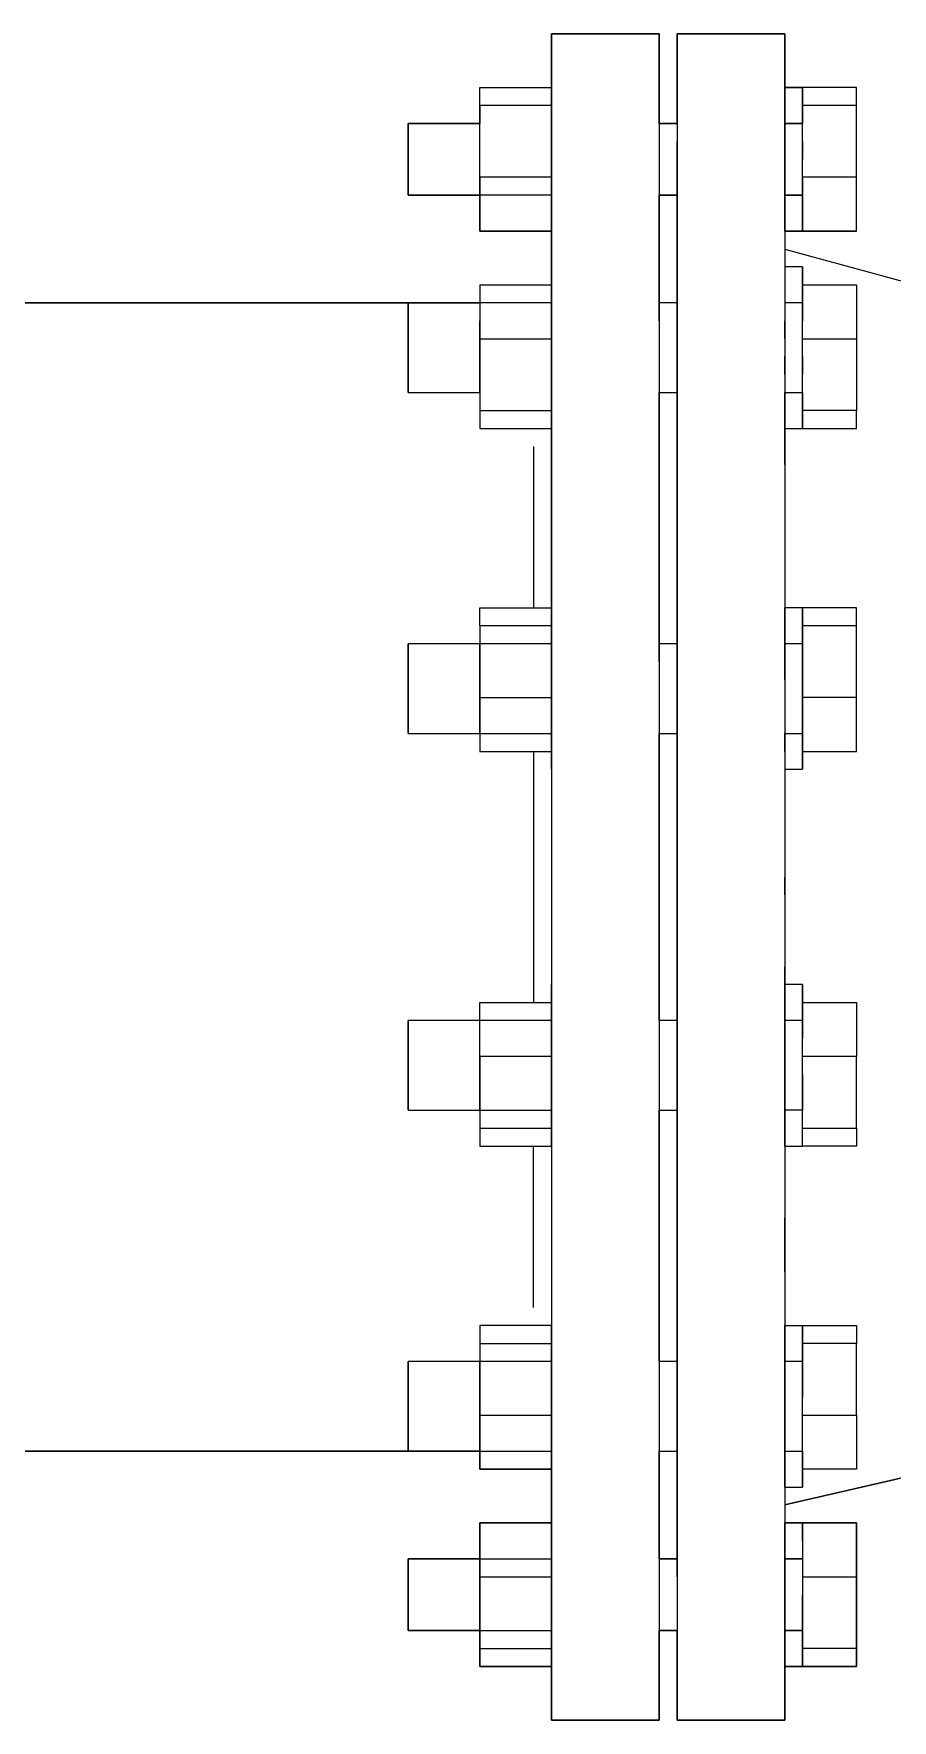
# Model space of a CAD drawing. Extents: x -187 to 52, y -9 to 65.
# Drawn here: x -129.8469 to -129.6445, y 35.9374 to 36.3349 of the extents above; entities that cross this region are included whole.
import ezdxf

# ---------------------------------------------------------------- set-up
doc = ezdxf.new("R2010")
doc.units = 0
doc.header["$MEASUREMENT"] = 0
doc.layers.add('PDF4_Geometría', color=7, linetype='Continuous')

msp = doc.modelspace()

# ---------------------------------------------------------------- linework, layer by layer
at = {"layer": 'PDF4_Geometría', "lineweight": 9}
for points in [[(-129.74175, 36.26299), (-129.74175, 36.24608), (-129.72483, 36.24608), (-129.72483, 36.26299), (-129.72483, 36.26722), (-129.72483, 36.27568), (-129.72483, 36.27991), (-129.72483, 36.2926), (-129.72483, 36.28837), (-129.74175, 36.28837), (-129.74175, 36.2926), (-129.74175, 36.28837), (-129.72483, 36.28837), (-129.72483, 36.2926), (-129.72483, 36.29683), (-129.75866, 36.29683), (-129.74175, 36.29683), (-129.75866, 36.29683), (-129.74175, 36.29683), (-129.74175, 36.30106), (-129.74175, 36.31374), (-129.74175, 36.3222), (-129.72483, 36.3222), (-129.72483, 36.31374), (-129.72483, 36.31797), (-129.72483, 36.30106), (-129.74175, 36.30106), (-129.74175, 36.31797), (-129.74175, 36.31374), (-129.75866, 36.31374), (-129.74175, 36.31374), (-129.75866, 36.31374), (-129.74175, 36.31374), (-129.74175, 36.3222), (-129.72483, 36.3222), (-129.72483, 36.31374), (-129.72483, 36.3222), (-129.72483, 36.33066), (-129.72483, 36.33489), (-129.72483, 36.33066), (-129.72483, 36.3222), (-129.72483, 36.29683), (-129.72483, 36.26722), (-129.72483, 36.22916), (-129.72483, 36.18264), (-129.72483, 36.13612), (-129.72483, 36.0896), (-129.72483, 36.04308), (-129.72483, 36.00502), (-129.72483, 35.97542), (-129.72483, 35.95004), (-129.72483, 35.94158), (-129.72483, 35.93735), (-129.72483, 35.94158), (-129.72483, 35.95004), (-129.72483, 35.9585), (-129.72483, 35.95004), (-129.74175, 35.95004), (-129.74175, 35.9585), (-129.75866, 35.9585), (-129.74175, 35.9585), (-129.74175, 35.95427), (-129.74175, 35.95004), (-129.72483, 35.95004), (-129.72483, 35.95427), (-129.72483, 35.95004), (-129.74175, 35.95004), (-129.74175, 35.95427)], [(-129.69945, 36.31374), (-129.69945, 36.3222), (-129.69945, 36.33066), (-129.69945, 36.33489), (-129.69945, 36.33066), (-129.69945, 36.3222), (-129.69945, 36.29683), (-129.69945, 36.26722), (-129.69945, 36.22916), (-129.69945, 36.18264), (-129.69945, 36.13612), (-129.69945, 36.16995), (-129.69523, 36.16995), (-129.69523, 36.17418), (-129.69523, 36.17841), (-129.69523, 36.18264), (-129.69523, 36.18687), (-129.69523, 36.1911), (-129.69523, 36.18687)], [(-129.69523, 36.31374), (-129.69523, 36.3222), (-129.69523, 36.33066), (-129.69523, 36.33489), (-129.69523, 36.33066), (-129.69523, 36.3222), (-129.69523, 36.29683), (-129.69523, 36.26722), (-129.69523, 36.22916), (-129.69523, 36.18264), (-129.69523, 36.13612), (-129.69523, 36.10229), (-129.69945, 36.10229), (-129.69945, 36.13612), (-129.69945, 36.0896), (-129.69945, 36.04308), (-129.69945, 36.00502), (-129.69945, 35.97542), (-129.69945, 35.95004), (-129.69945, 35.94158), (-129.69945, 35.93735), (-129.69945, 35.94158), (-129.69945, 35.95004), (-129.69945, 35.9585)], [(-129.66985, 36.30528), (-129.66985, 36.30951), (-129.66985, 36.31374), (-129.66985, 36.3222), (-129.66985, 36.30951), (-129.66985, 36.29683), (-129.66985, 36.30106), (-129.66985, 36.30951), (-129.66985, 36.31374), (-129.66562, 36.31374), (-129.66985, 36.31374), (-129.66985, 36.3222), (-129.66985, 36.33066), (-129.66985, 36.33489), (-129.66985, 36.33066), (-129.66985, 36.3222), (-129.66985, 36.29683), (-129.66985, 36.26722), (-129.66985, 36.22916), (-129.66985, 36.18264), (-129.66985, 36.13612), (-129.66985, 36.0896), (-129.66985, 36.04308), (-129.66985, 36.00502), (-129.66985, 35.97542), (-129.66985, 35.95004), (-129.66985, 35.94158), (-129.66985, 35.93735), (-129.66985, 35.94158), (-129.66985, 35.95004), (-129.66985, 35.9585), (-129.66985, 35.95427), (-129.66985, 35.95004), (-129.66985, 35.95427), (-129.66985, 35.96696), (-129.66985, 35.97965), (-129.66985, 35.98387), (-129.66985, 35.97965), (-129.66985, 35.97542), (-129.66985, 35.97119), (-129.66985, 35.97542), (-129.66985, 35.97965)], [(-129.74175, 36.31797), (-129.74175, 36.3222), (-129.72483, 36.3222), (-129.72483, 36.31797)], [(-129.66985, 36.31374), (-129.66985, 36.3222), (-129.66985, 36.31374)], [(-129.66562, 36.31797), (-129.66562, 36.3222), (-129.66562, 36.31797)], [(-129.65294, 36.2926), (-129.65294, 36.30951), (-129.65294, 36.3222), (-129.66562, 36.3222)], [(-129.66562, 36.31797), (-129.66562, 36.3222)], [(-129.65294, 36.30106), (-129.65294, 36.31797), (-129.65294, 36.3222), (-129.66562, 36.3222)], [(-129.66562, 36.31797), (-129.66562, 36.3222), (-129.66562, 36.31797)], [(-129.65294, 36.2926), (-129.65294, 36.30951), (-129.65294, 36.3222), (-129.66562, 36.3222)], [(-129.66562, 36.29683), (-129.66562, 36.30951), (-129.66562, 36.3222), (-129.66562, 36.31374)], [(-129.66562, 36.28837), (-129.66562, 36.30106), (-129.66562, 36.31797), (-129.66562, 36.3222)], [(-129.65294, 36.31797), (-129.65294, 36.3222), (-129.66562, 36.3222)], [(-129.65294, 36.30106), (-129.65294, 36.31797), (-129.66562, 36.31797)], [(-129.75866, 36.29683), (-129.75866, 36.30106), (-129.75866, 36.31374)], [(-129.75866, 36.29683), (-129.75866, 36.30528), (-129.75866, 36.31374)], [(-129.75866, 36.29683), (-129.75866, 36.30528), (-129.75866, 36.31374)], [(-129.75866, 36.29683), (-129.75866, 36.30106), (-129.75866, 36.31374)], [(-129.72483, 36.2926), (-129.72483, 36.29683), (-129.72483, 36.30106), (-129.72483, 36.31374)], [(-129.66562, 36.30106), (-129.66562, 36.31374)], [(-129.72483, 36.30951), (-129.72483, 36.30106), (-129.72483, 36.29683), (-129.72483, 36.28837), (-129.74175, 36.28837), (-129.74175, 36.29683), (-129.74175, 36.2926), (-129.74175, 36.29683)], [(-129.72483, 36.30951), (-129.72483, 36.30528), (-129.72483, 36.30951)], [(-129.69945, 36.30951), (-129.69945, 36.30106), (-129.69945, 36.29683)], [(-129.69523, 36.29683), (-129.69523, 36.30106), (-129.69523, 36.30951)], [(-129.66562, 36.30951), (-129.66562, 36.30528)], [(-129.74175, 36.30106), (-129.74175, 36.28837), (-129.72483, 36.28837), (-129.72483, 36.30106)], [(-129.66985, 36.29683), (-129.66985, 36.30106)], [(-129.66562, 36.30106), (-129.66562, 36.29683), (-129.66562, 36.28837), (-129.66562, 36.29683)], [(-129.66562, 36.28837), (-129.65294, 36.28837), (-129.65294, 36.30106), (-129.66562, 36.30106)], [(-129.65294, 36.28837), (-129.65294, 36.30106)], [(-129.69945, 36.29683), (-129.69523, 36.29683)], [(-129.69523, 36.2926), (-129.69523, 36.28837), (-129.69523, 36.29683), (-129.69523, 36.28837), (-129.69523, 36.29683), (-129.69523, 36.28837), (-129.69523, 36.2926), (-129.69523, 36.28837), (-129.69523, 36.29683), (-129.69523, 36.28837), (-129.69523, 36.27568), (-129.69523, 36.26722), (-129.69523, 36.27568), (-129.69523, 36.28837), (-129.69523, 36.29683), (-129.69523, 36.28837), (-129.69523, 36.29683), (-129.69523, 36.28837), (-129.69523, 36.27568), (-129.69523, 36.26722), (-129.69523, 36.27145), (-129.69945, 36.27145), (-129.69945, 36.26722), (-129.69945, 36.26299), (-129.69945, 36.25877), (-129.69945, 36.25454), (-129.69945, 36.25031)], [(-129.69945, 36.2926), (-129.69945, 36.28837), (-129.69945, 36.29683), (-129.69945, 36.28837), (-129.69945, 36.27568), (-129.69945, 36.26722)], [(-129.69523, 36.28837), (-129.69523, 36.29683), (-129.69523, 36.28837)], [(-129.66985, 36.29683), (-129.66985, 36.28837), (-129.66985, 36.29683)], [(-129.66985, 36.29683), (-129.66985, 36.28837), (-129.66985, 36.29683)], [(-129.66562, 36.29683), (-129.66562, 36.2926), (-129.66562, 36.28837), (-129.65294, 36.28837), (-129.66562, 36.28837), (-129.66562, 36.2926), (-129.66562, 36.29683), (-129.66562, 36.2926)], [(-129.66562, 36.2926), (-129.66562, 36.28837), (-129.66562, 36.2926)], [(-129.65294, 36.28837), (-129.65294, 36.2926)], [(-129.65294, 36.28837), (-129.65294, 36.2926)], [(-129.65294, 36.28837), (-129.66562, 36.28837)], [(-129.66985, 36.28414), (-129.62333, 36.27145)], [(-129.72483, 36.27568), (-129.72483, 36.27991), (-129.72483, 36.27568)], [(-129.72483, 36.27568), (-129.72483, 36.27991), (-129.72483, 36.27568)], [(-129.72483, 36.27568), (-129.72483, 36.27991), (-129.72483, 36.27568)], [(-129.72483, 36.27991), (-129.72483, 36.27568)], [(-129.66562, 36.27991), (-129.66985, 36.27991), (-129.66985, 36.27568), (-129.66985, 36.26722)], [(-129.66985, 36.27568), (-129.66985, 36.26722), (-129.66985, 36.25454), (-129.66985, 36.24185), (-129.66562, 36.24185), (-129.66562, 36.25454), (-129.66562, 36.26722), (-129.66562, 36.27568), (-129.66562, 36.27991), (-129.66562, 36.27568), (-129.66562, 36.26722)], [(-129.74175, 36.27568), (-129.72483, 36.27568)], [(-129.74175, 36.27568), (-129.74175, 36.27145)], [(-129.74175, 36.27568), (-129.72483, 36.27568)], [(-129.74175, 36.27568), (-129.74175, 36.27145)], [(-129.74175, 36.27568), (-129.72483, 36.27568)], [(-129.74175, 36.27568), (-129.74175, 36.27145)], [(-129.74175, 36.27568), (-129.72483, 36.27568)], [(-129.74175, 36.27568), (-129.74175, 36.26299), (-129.72483, 36.26299), (-129.72483, 36.27568)], [(-129.66985, 36.23339), (-129.66985, 36.25031), (-129.66562, 36.25031), (-129.66562, 36.24185), (-129.66562, 36.24608), (-129.66562, 36.26299), (-129.66562, 36.27568), (-129.65294, 36.27568), (-129.65294, 36.26299)], [(-129.72483, 36.26299), (-129.72483, 36.26722), (-129.72483, 36.26299), (-129.72483, 36.25454), (-129.72483, 36.25031), (-129.72483, 36.25454), (-129.72483, 36.25877), (-129.72483, 36.26299), (-129.72483, 36.26722), (-129.72483, 36.27145), (-129.75866, 36.27145)], [(-129.75866, 36.25031), (-129.75866, 36.25454), (-129.75866, 36.26299), (-129.75866, 36.26722), (-129.75866, 36.27145), (-129.75866, 36.26722), (-129.75866, 36.25877), (-129.75866, 36.25031), (-129.74175, 36.25031), (-129.74175, 36.25454), (-129.74175, 36.26299), (-129.74175, 36.26722)], [(-129.66562, 36.27145), (-129.66985, 36.27145)], [(-129.69523, 36.25031), (-129.69523, 36.21647), (-129.69523, 36.1911), (-129.69523, 36.21647), (-129.69523, 36.25031), (-129.69523, 36.21647), (-129.69523, 36.1911), (-129.69945, 36.1911), (-129.69945, 36.21647), (-129.69945, 36.25031), (-129.69945, 36.21647), (-129.69945, 36.1911), (-129.69945, 36.21647), (-129.69945, 36.25031), (-129.69523, 36.25031), (-129.69523, 36.25454), (-129.69523, 36.25877), (-129.69523, 36.26299), (-129.69523, 36.26722)], [(-129.66985, 36.26299), (-129.66985, 36.26722), (-129.66985, 36.25877), (-129.66985, 36.25454), (-129.66985, 36.25031), (-129.66985, 36.24185)], [(-129.66562, 36.25877), (-129.66562, 36.25454), (-129.66562, 36.26299), (-129.65294, 36.26299), (-129.65294, 36.24608)], [(-129.72483, 36.25877), (-129.72483, 36.25454), (-129.72483, 36.25877)], [(-129.66985, 36.25454), (-129.66985, 36.25877)], [(-129.72483, 36.25031), (-129.72483, 36.24185), (-129.72483, 36.25031)], [(-129.72483, 36.18687), (-129.72483, 36.17841), (-129.72483, 36.16995), (-129.72483, 36.16573), (-129.72483, 36.16995), (-129.72483, 36.18264), (-129.72483, 36.19533), (-129.72483, 36.19956), (-129.72483, 36.19533), (-129.72483, 36.1911), (-129.72483, 36.19533), (-129.72483, 36.19956), (-129.72483, 36.21647), (-129.72483, 36.23339), (-129.72483, 36.24608), (-129.72483, 36.25031)], [(-129.74175, 36.24608), (-129.74175, 36.24185), (-129.72483, 36.24185), (-129.72483, 36.24608)], [(-129.66562, 36.24185), (-129.65294, 36.24185), (-129.65294, 36.24608), (-129.66562, 36.24608)], [(-129.72906, 36.23762), (-129.72906, 36.22916), (-129.72906, 36.21647), (-129.72906, 36.20802), (-129.72906, 36.19956)], [(-129.72483, 36.19956), (-129.72483, 36.19533), (-129.74175, 36.19533), (-129.74175, 36.19956), (-129.72483, 36.19956), (-129.72483, 36.19533), (-129.72483, 36.18264), (-129.72483, 36.16995), (-129.72483, 36.1615), (-129.72483, 36.16995), (-129.72483, 36.15727), (-129.72483, 36.13612), (-129.72483, 36.11498), (-129.72483, 36.10229), (-129.72483, 36.10652), (-129.72483, 36.11075), (-129.72483, 36.10652), (-129.72483, 36.10229), (-129.72483, 36.09383), (-129.72483, 36.08537), (-129.72483, 36.08114), (-129.72483, 36.07269), (-129.72483, 36.05577), (-129.72483, 36.03885), (-129.72483, 36.02617), (-129.72483, 36.02194), (-129.72483, 36.01771), (-129.72483, 36.00925), (-129.72483, 36.00079)], [(-129.66562, 36.18687), (-129.66562, 36.1911), (-129.66562, 36.19533), (-129.66562, 36.19956), (-129.66985, 36.19956), (-129.66985, 36.19533), (-129.66985, 36.18264), (-129.66985, 36.16995), (-129.66985, 36.16573), (-129.66985, 36.15727)], [(-129.66985, 36.1615), (-129.66562, 36.1615), (-129.66562, 36.16995), (-129.66562, 36.18264), (-129.66562, 36.19533), (-129.66562, 36.19956), (-129.66562, 36.19533), (-129.66562, 36.17841), (-129.66562, 36.16573), (-129.65294, 36.16573), (-129.65294, 36.17841), (-129.66562, 36.17841)], [(-129.66985, 36.18264), (-129.66985, 36.18687), (-129.66985, 36.1911), (-129.66985, 36.19533), (-129.66985, 36.19956)], [(-129.65294, 36.19533), (-129.65294, 36.19956), (-129.66562, 36.19956)], [(-129.74175, 36.19533), (-129.74175, 36.17841), (-129.72483, 36.17841), (-129.72483, 36.19533), (-129.72483, 36.1911)], [(-129.66562, 36.18264), (-129.66562, 36.18687), (-129.66562, 36.1911), (-129.66985, 36.1911), (-129.66985, 36.19533)], [(-129.65294, 36.17841), (-129.65294, 36.19533), (-129.66562, 36.19533)], [(-129.75866, 36.16995), (-129.72483, 36.16995), (-129.72483, 36.17418), (-129.72483, 36.17841), (-129.72483, 36.18264), (-129.72483, 36.18687), (-129.72483, 36.1911), (-129.72483, 36.18687), (-129.72483, 36.18264), (-129.72483, 36.18687), (-129.72483, 36.1911), (-129.72483, 36.18687), (-129.72483, 36.1911), (-129.75866, 36.1911)], [(-129.74175, 36.16995), (-129.74175, 36.17841), (-129.74175, 36.18687), (-129.74175, 36.1911)], [(-129.69945, 36.18687), (-129.69945, 36.1911), (-129.69945, 36.18687), (-129.69945, 36.18264), (-129.69945, 36.17841), (-129.69945, 36.17418), (-129.69945, 36.16995)], [(-129.66985, 36.18687), (-129.66985, 36.1911), (-129.66985, 36.18687), (-129.66985, 36.18264), (-129.66985, 36.17841), (-129.66985, 36.17418), (-129.66985, 36.16995), (-129.66562, 36.16995), (-129.66562, 36.1615)], [(-129.74175, 36.17841), (-129.74175, 36.16573), (-129.72483, 36.16573), (-129.72483, 36.17841)], [(-129.69945, 36.16995), (-129.69945, 36.13612), (-129.69945, 36.16995)], [(-129.69523, 36.16995), (-129.69523, 36.13612)], [(-129.66985, 36.16573), (-129.66985, 36.16995)], [(-129.72906, 36.16573), (-129.72906, 36.15304), (-129.72906, 36.13612), (-129.72906, 36.11921), (-129.72906, 36.10652)], [(-129.69945, 36.10229), (-129.69945, 36.13612), (-129.69945, 36.10229), (-129.69945, 36.09806), (-129.69945, 36.09383), (-129.69945, 36.0896), (-129.69945, 36.08537), (-129.69945, 36.08114)], [(-129.69523, 36.08114), (-129.69523, 36.05577), (-129.69523, 36.02194), (-129.69523, 36.05577), (-129.69523, 36.08114), (-129.69523, 36.08537), (-129.69523, 36.0896), (-129.69523, 36.09383), (-129.69523, 36.09806), (-129.69523, 36.10229), (-129.69523, 36.13612), (-129.69523, 36.0896), (-129.69523, 36.04308), (-129.69523, 36.00502), (-129.69523, 35.97542), (-129.69523, 35.95004), (-129.69523, 35.94158), (-129.69523, 35.93735), (-129.69523, 35.94158), (-129.69523, 35.95004), (-129.69523, 35.9585)], [(-129.69523, 36.10229), (-129.69523, 36.13612)], [(-129.66985, 36.13189), (-129.66985, 36.13612)], [(-129.66562, 36.10229), (-129.66985, 36.10229), (-129.66985, 36.11498)], [(-129.72483, 36.10652), (-129.72483, 36.11075)], [(-129.66562, 36.0896), (-129.66562, 36.08537), (-129.66562, 36.08114), (-129.66985, 36.08114), (-129.66985, 36.07269), (-129.66562, 36.07269), (-129.66562, 36.08114), (-129.66562, 36.09383), (-129.66562, 36.10652), (-129.66562, 36.11075), (-129.66562, 36.10652), (-129.66562, 36.10229), (-129.66562, 36.09806)], [(-129.66562, 36.11075), (-129.66985, 36.11075), (-129.66985, 36.10652), (-129.66985, 36.09383), (-129.66985, 36.08114), (-129.66985, 36.07269), (-129.66985, 36.08114), (-129.66985, 36.08537), (-129.66985, 36.0896), (-129.66985, 36.09383), (-129.66985, 36.09806), (-129.66985, 36.09383)], [(-129.66985, 36.09806), (-129.66985, 36.10652)], [(-129.66562, 36.07691), (-129.65294, 36.07691), (-129.65294, 36.07269), (-129.66562, 36.07269), (-129.66562, 36.07691), (-129.66562, 36.09383), (-129.66562, 36.10652), (-129.65294, 36.10652), (-129.65294, 36.09383)], [(-129.75866, 36.08114), (-129.72483, 36.08114), (-129.72483, 36.08537), (-129.72483, 36.0896), (-129.72483, 36.09383), (-129.72483, 36.09806), (-129.72483, 36.10229), (-129.75866, 36.10229)], [(-129.74175, 36.08114), (-129.74175, 36.08537), (-129.74175, 36.09383), (-129.74175, 36.10229)], [(-129.74175, 36.09383), (-129.74175, 36.07691), (-129.72483, 36.07691), (-129.72483, 36.09383), (-129.72483, 36.09806), (-129.72483, 36.09383)], [(-129.65294, 36.07691), (-129.65294, 36.09383), (-129.66562, 36.09383)], [(-129.72483, 36.0896), (-129.72483, 36.08537), (-129.72483, 36.0896)], [(-129.66985, 36.08537), (-129.66985, 36.0896)], [(-129.72483, 36.08114), (-129.72483, 36.07269), (-129.72483, 36.08114)], [(-129.69945, 36.02194), (-129.69945, 36.05577), (-129.69945, 36.08114), (-129.69523, 36.08114), (-129.69523, 36.05577), (-129.69523, 36.02194), (-129.69945, 36.02194), (-129.69945, 36.05577), (-129.69945, 36.08114), (-129.69945, 36.05577), (-129.69945, 36.02194), (-129.69945, 36.01771), (-129.69945, 36.01348), (-129.69945, 36.00925), (-129.69945, 36.00502), (-129.69945, 36.00079), (-129.69945, 35.99656), (-129.69945, 35.98387), (-129.69945, 35.97542), (-129.69945, 35.98387), (-129.69945, 35.97965), (-129.69945, 35.97542), (-129.69945, 35.97119)], [(-129.74175, 36.07691), (-129.74175, 36.07269), (-129.72483, 36.07269), (-129.72483, 36.07691)], [(-129.72906, 36.03462), (-129.72906, 36.04308), (-129.72906, 36.05577), (-129.72906, 36.06423), (-129.72906, 36.06846), (-129.72906, 36.07269)], [(-129.66985, 36.04308), (-129.66985, 36.05577)], [(-129.66985, 36.00502), (-129.66985, 36.00079), (-129.66562, 36.00079), (-129.66562, 35.99233), (-129.66562, 35.99656), (-129.66562, 36.00925), (-129.66562, 36.02194), (-129.66985, 36.02194), (-129.66985, 36.00925), (-129.66985, 35.99656), (-129.66985, 35.99233), (-129.66985, 36.00502), (-129.66985, 36.00925), (-129.66985, 36.01348), (-129.66985, 36.01771), (-129.66985, 36.02194), (-129.66985, 36.03039), (-129.66562, 36.03039), (-129.66562, 36.02194), (-129.66562, 36.01771), (-129.66562, 36.01348)], [(-129.66985, 36.02194), (-129.66985, 36.03039), (-129.66985, 36.02194)], [(-129.66562, 36.00925), (-129.65294, 36.00925), (-129.65294, 35.99656), (-129.66562, 35.99656), (-129.66562, 36.00925), (-129.66562, 36.02617), (-129.66562, 36.03039), (-129.65294, 36.03039), (-129.65294, 36.02617)], [(-129.74175, 36.02617), (-129.74175, 36.00925), (-129.72483, 36.00925), (-129.72483, 36.02617)], [(-129.65294, 36.00925), (-129.65294, 36.02617), (-129.66562, 36.02617)], [(-129.74175, 35.97119), (-129.74175, 35.95427), (-129.72483, 35.95427), (-129.72483, 35.97119), (-129.72483, 35.97542), (-129.72483, 35.97965), (-129.72483, 35.99233), (-129.72483, 35.97965), (-129.72483, 35.99233), (-129.72483, 35.99656), (-129.72483, 35.99233), (-129.72483, 35.99656), (-129.72483, 35.99233), (-129.72483, 35.99656), (-129.74175, 35.99656), (-129.74175, 36.00079), (-129.74175, 35.99656), (-129.72483, 35.99656), (-129.72483, 35.99233), (-129.72483, 35.99656), (-129.72483, 35.99233), (-129.72483, 35.99656), (-129.74175, 35.99656), (-129.74175, 36.00079), (-129.89399, 36.00079), (-129.74175, 36.00079), (-129.74175, 36.00925), (-129.74175, 36.01771), (-129.74175, 36.02194)], [(-129.75866, 36.00079), (-129.72483, 36.00079), (-129.72483, 36.00502), (-129.72483, 36.00925), (-129.72483, 36.01348), (-129.72483, 36.01771), (-129.72483, 36.02194), (-129.75866, 36.02194)], [(-129.69523, 35.97119), (-129.69523, 35.97542), (-129.69523, 35.97965), (-129.69523, 35.98387), (-129.69523, 35.97542), (-129.69523, 35.98387), (-129.69523, 35.99656), (-129.69523, 36.00079), (-129.69523, 36.00502), (-129.69523, 36.00925), (-129.69523, 36.01348), (-129.69523, 36.01771), (-129.69523, 36.02194)], [(-129.66985, 36.01348), (-129.66985, 36.01771), (-129.66985, 36.02194)], [(-129.74175, 36.00925), (-129.74175, 35.99656), (-129.72483, 35.99656), (-129.72483, 36.00925)], [(-129.69945, 35.99656), (-129.69945, 35.98387), (-129.69945, 35.97542), (-129.69945, 35.98387), (-129.69945, 35.97542), (-129.69945, 35.98387), (-129.69945, 35.99656), (-129.69945, 36.00079), (-129.69523, 36.00079), (-129.69523, 35.99656), (-129.69523, 35.98387), (-129.69523, 35.97542), (-129.69523, 35.98387), (-129.69523, 35.97542), (-129.69523, 35.98387), (-129.69523, 35.99656)], [(-129.61487, 36.00079), (-129.66985, 35.9881), (-129.61487, 36.00079)], [(-129.66985, 35.99233), (-129.66562, 35.99233)], [(-129.69945, 35.98387), (-129.69945, 35.97542), (-129.69945, 35.98387)], [(-129.69523, 35.98387), (-129.69523, 35.97542), (-129.69523, 35.98387)], [(-129.66985, 35.97542), (-129.66985, 35.98387), (-129.66985, 35.97542)], [(-129.66985, 35.97542), (-129.66985, 35.98387), (-129.66985, 35.97542)], [(-129.66562, 35.97965), (-129.66562, 35.98387), (-129.66562, 35.97965)], [(-129.66562, 35.98387), (-129.66562, 35.97119), (-129.66562, 35.95427), (-129.66562, 35.95004), (-129.65294, 35.95004), (-129.65294, 35.95427), (-129.65294, 35.97119), (-129.65294, 35.98387), (-129.66562, 35.98387), (-129.65294, 35.98387), (-129.65294, 35.97965), (-129.65294, 35.96273), (-129.65294, 35.95004), (-129.65294, 35.96273), (-129.65294, 35.97965), (-129.65294, 35.98387), (-129.66562, 35.98387), (-129.66562, 35.97965), (-129.66562, 35.98387), (-129.66562, 35.97965), (-129.66562, 35.96696), (-129.66562, 35.9585)], [(-129.65294, 35.97119), (-129.65294, 35.98387), (-129.66562, 35.98387), (-129.66562, 35.97965)], [(-129.72483, 35.97542), (-129.72483, 35.97119), (-129.72483, 35.9585), (-129.72483, 35.95004), (-129.74175, 35.95004), (-129.74175, 35.9585)], [(-129.74175, 35.9585), (-129.74175, 35.97119), (-129.74175, 35.97542)], [(-129.72483, 35.97119), (-129.72483, 35.97542), (-129.72483, 35.97119)], [(-129.69523, 35.97542), (-129.69945, 35.97542)], [(-129.66562, 35.97542), (-129.66562, 35.97119), (-129.65294, 35.97119), (-129.65294, 35.95427)], [(-129.66985, 35.96273), (-129.66985, 35.96696)], [(-129.66562, 35.95004), (-129.65294, 35.95004), (-129.66562, 35.95004), (-129.66562, 35.95427), (-129.66562, 35.9585), (-129.66562, 35.95427), (-129.66562, 35.95004), (-129.66562, 35.95427), (-129.66562, 35.96696), (-129.66562, 35.96273)], [(-129.75866, 35.9585), (-129.72483, 35.9585)], [(-129.75866, 35.9585), (-129.74175, 35.9585)], [(-129.72483, 35.95427), (-129.72483, 35.9585)], [(-129.66985, 35.9585), (-129.66562, 35.9585)], [(-129.66985, 35.9585), (-129.66562, 35.9585)], [(-129.66985, 35.9585), (-129.66985, 35.95004), (-129.66985, 35.9585)], [(-129.66985, 35.9585), (-129.66985, 35.95004), (-129.66985, 35.9585)], [(-129.66562, 35.95004), (-129.66562, 35.9585)], [(-129.66562, 35.95427), (-129.66562, 35.9585)], [(-129.66562, 35.95427), (-129.66562, 35.95004), (-129.66562, 35.95427)], [(-129.65294, 35.95004), (-129.65294, 35.95427), (-129.66562, 35.95427)], [(-129.65294, 35.95004), (-129.66562, 35.95004)]]:
    msp.add_lwpolyline(points, dxfattribs=at)
for points in [[(-129.72483, 36.33489), (-129.69945, 36.33489)], [(-129.72483, 36.31374), (-129.72483, 36.3222), (-129.72483, 36.33066), (-129.72483, 36.33489), (-129.72483, 36.33066), (-129.72483, 36.3222)], [(-129.69945, 36.31374), (-129.69945, 36.3222), (-129.69945, 36.33066), (-129.69945, 36.33489), (-129.69945, 36.33066), (-129.69945, 36.3222)], [(-129.69523, 36.33489), (-129.66985, 36.33489)], [(-129.69523, 36.31374), (-129.69523, 36.3222), (-129.69523, 36.33066), (-129.69523, 36.33489), (-129.69523, 36.33066), (-129.69523, 36.3222)], [(-129.66985, 36.31374), (-129.66985, 36.3222), (-129.66985, 36.33066), (-129.66985, 36.33489), (-129.66985, 36.33066), (-129.66985, 36.3222)], [(-129.72483, 36.3222), (-129.72483, 36.31797), (-129.74175, 36.31797), (-129.74175, 36.3222)], [(-129.72483, 36.31374), (-129.72483, 36.31797), (-129.72483, 36.3222), (-129.72483, 36.31797), (-129.72483, 36.31374), (-129.72483, 36.31797), (-129.72483, 36.3222), (-129.72483, 36.31797)], [(-129.72483, 36.31374), (-129.72483, 36.3222), (-129.72483, 36.31374), (-129.72483, 36.3222)], [(-129.72483, 36.31374), (-129.72483, 36.31797), (-129.72483, 36.3222), (-129.72483, 36.31797), (-129.72483, 36.31374), (-129.72483, 36.31797), (-129.72483, 36.3222), (-129.72483, 36.31797)], [(-129.72483, 36.31374), (-129.72483, 36.3222), (-129.72483, 36.30951), (-129.72483, 36.29683), (-129.72483, 36.30951), (-129.72483, 36.3222)], [(-129.66985, 36.3222), (-129.66562, 36.3222)], [(-129.66985, 36.3222), (-129.66562, 36.3222)], [(-129.66985, 36.31374), (-129.66985, 36.31797), (-129.66985, 36.3222), (-129.66985, 36.31797)], [(-129.66985, 36.31374), (-129.66985, 36.31797), (-129.66985, 36.3222), (-129.66985, 36.31797)], [(-129.75866, 36.31374), (-129.75866, 36.30528), (-129.75866, 36.29683), (-129.75866, 36.30106)], [(-129.75866, 36.31374), (-129.75866, 36.30106), (-129.75866, 36.29683), (-129.75866, 36.30528)], [(-129.69945, 36.31374), (-129.69523, 36.31374)], [(-129.69945, 36.31374), (-129.69523, 36.31374)], [(-129.66985, 36.31374), (-129.66562, 36.31374)], [(-129.72483, 36.29683), (-129.72483, 36.30106), (-129.72483, 36.29683), (-129.72483, 36.28837), (-129.72483, 36.29683), (-129.72483, 36.28837)], [(-129.72483, 36.29683), (-129.72483, 36.2926), (-129.72483, 36.28837), (-129.72483, 36.2926), (-129.72483, 36.29683), (-129.72483, 36.2926), (-129.72483, 36.28837), (-129.72483, 36.2926)], [(-129.72483, 36.29683), (-129.72483, 36.28837), (-129.72483, 36.29683), (-129.72483, 36.28837)], [(-129.72483, 36.29683), (-129.72483, 36.2926), (-129.72483, 36.28837), (-129.72483, 36.2926), (-129.72483, 36.29683), (-129.72483, 36.2926), (-129.72483, 36.28837), (-129.72483, 36.2926)], [(-129.69523, 36.29683), (-129.69945, 36.29683)], [(-129.69523, 36.29683), (-129.69945, 36.29683)], [(-129.69945, 36.28837), (-129.69945, 36.29683), (-129.69945, 36.28837), (-129.69945, 36.29683), (-129.69945, 36.28837), (-129.69945, 36.29683), (-129.69945, 36.28837), (-129.69945, 36.2926)], [(-129.69945, 36.26722), (-129.69945, 36.27568), (-129.69945, 36.28837), (-129.69945, 36.29683), (-129.69945, 36.28837), (-129.69945, 36.29683), (-129.69945, 36.28837), (-129.69945, 36.27568)], [(-129.66562, 36.29683), (-129.66985, 36.29683)], [(-129.66562, 36.29683), (-129.66985, 36.29683)], [(-129.66985, 36.29683), (-129.66985, 36.2926), (-129.66985, 36.28837), (-129.66985, 36.2926)], [(-129.66985, 36.29683), (-129.66985, 36.2926), (-129.66985, 36.28837), (-129.66985, 36.2926)], [(-129.66562, 36.29683), (-129.66562, 36.2926), (-129.66562, 36.28837), (-129.66562, 36.2926)], [(-129.72483, 36.27991), (-129.72483, 36.2926)], [(-129.66562, 36.28837), (-129.66985, 36.28837)], [(-129.66562, 36.28837), (-129.66985, 36.28837)], [(-129.72483, 36.27568), (-129.72483, 36.27991)], [(-129.72483, 36.27568), (-129.72483, 36.27991), (-129.72483, 36.27568), (-129.72483, 36.26722), (-129.72483, 36.25454), (-129.72483, 36.24185), (-129.72483, 36.25454), (-129.72483, 36.26722)], [(-129.72483, 36.27568), (-129.72483, 36.26722)], [(-129.89399, 36.27145), (-129.74175, 36.27145)], [(-129.75866, 36.18687), (-129.75866, 36.17841), (-129.75866, 36.16995), (-129.75866, 36.17418), (-129.75866, 36.18264), (-129.75866, 36.1911)], [(-129.69523, 36.13612), (-129.69523, 36.16995)], [(-129.72483, 36.10652), (-129.72483, 36.09383), (-129.74175, 36.09383), (-129.74175, 36.10652)], [(-129.72483, 36.10652), (-129.72483, 36.09383), (-129.72483, 36.08114), (-129.72483, 36.07269), (-129.72483, 36.08114), (-129.72483, 36.09383)], [(-129.75866, 36.09383), (-129.75866, 36.08537), (-129.75866, 36.08114), (-129.75866, 36.0896), (-129.75866, 36.09806), (-129.75866, 36.10229)], [(-129.74175, 36.03039), (-129.74175, 36.02617), (-129.72483, 36.02617), (-129.72483, 36.03039)], [(-129.72483, 36.02194), (-129.72483, 36.03039), (-129.72483, 36.02194), (-129.72483, 36.03039)], [(-129.75866, 36.00925), (-129.75866, 36.00079), (-129.75866, 36.00502), (-129.75866, 36.01348), (-129.75866, 36.02194), (-129.75866, 36.01771)], [(-129.72483, 36.02194), (-129.72483, 36.00925), (-129.72483, 35.99656), (-129.72483, 35.99233), (-129.72483, 36.00079), (-129.72483, 35.99233), (-129.72483, 35.99656), (-129.72483, 36.00925)], [(-129.72483, 36.01771), (-129.72483, 36.01348), (-129.72483, 36.01771), (-129.72483, 36.02194)], [(-129.74175, 35.98387), (-129.74175, 35.97542), (-129.74175, 35.97965), (-129.74175, 35.98387), (-129.72483, 35.98387), (-129.72483, 35.97965), (-129.72483, 35.97542), (-129.72483, 35.97965), (-129.72483, 35.98387), (-129.74175, 35.98387), (-129.74175, 35.97965), (-129.74175, 35.97542), (-129.75866, 35.97542), (-129.72483, 35.97542), (-129.72483, 35.98387)], [(-129.74175, 35.98387), (-129.74175, 35.97119), (-129.72483, 35.97119), (-129.72483, 35.98387)], [(-129.72483, 35.97542), (-129.72483, 35.97965), (-129.72483, 35.98387), (-129.72483, 35.97965), (-129.72483, 35.97542), (-129.72483, 35.97965), (-129.72483, 35.98387), (-129.72483, 35.97965)], [(-129.72483, 35.97542), (-129.72483, 35.98387), (-129.72483, 35.97542), (-129.72483, 35.98387)], [(-129.72483, 35.96696), (-129.72483, 35.97965), (-129.72483, 35.98387), (-129.72483, 35.97965), (-129.72483, 35.97542), (-129.72483, 35.97965), (-129.72483, 35.98387), (-129.72483, 35.97965)], [(-129.72483, 35.97542), (-129.72483, 35.98387), (-129.72483, 35.97542), (-129.72483, 35.98387)], [(-129.69945, 35.98387), (-129.69945, 35.97965), (-129.69945, 35.98387), (-129.69945, 35.97542), (-129.69945, 35.98387), (-129.69945, 35.97542)], [(-129.69523, 35.98387), (-129.69523, 35.97542), (-129.69523, 35.98387), (-129.69523, 35.97542), (-129.69523, 35.98387), (-129.69523, 35.97965)], [(-129.66985, 35.98387), (-129.66562, 35.98387)], [(-129.66985, 35.98387), (-129.66562, 35.98387)], [(-129.66985, 35.97542), (-129.66985, 35.97965), (-129.66985, 35.98387), (-129.66985, 35.97965)], [(-129.75866, 35.97542), (-129.74175, 35.97542)], [(-129.75866, 35.9585), (-129.75866, 35.97119), (-129.75866, 35.97542), (-129.75866, 35.96696), (-129.75866, 35.97542), (-129.75866, 35.97119), (-129.75866, 35.9585), (-129.75866, 35.96273)], [(-129.75866, 35.9585), (-129.75866, 35.97119), (-129.75866, 35.97542), (-129.75866, 35.96696), (-129.75866, 35.97542), (-129.75866, 35.97119), (-129.75866, 35.9585), (-129.75866, 35.96273)], [(-129.69945, 35.97542), (-129.69523, 35.97542)], [(-129.69945, 35.97542), (-129.69523, 35.97542)], [(-129.66985, 35.97542), (-129.66562, 35.97542)], [(-129.66985, 35.97542), (-129.66562, 35.97542)], [(-129.72483, 35.96696), (-129.72483, 35.95427), (-129.72483, 35.95004), (-129.72483, 35.95427), (-129.72483, 35.9585), (-129.72483, 35.95427), (-129.72483, 35.95004), (-129.72483, 35.95427), (-129.72483, 35.96696), (-129.72483, 35.96273)], [(-129.72483, 35.9585), (-129.72483, 35.95004), (-129.72483, 35.94158), (-129.72483, 35.93735), (-129.72483, 35.94158), (-129.72483, 35.95004)], [(-129.72483, 35.9585), (-129.72483, 35.95427), (-129.72483, 35.95004), (-129.72483, 35.95427), (-129.72483, 35.9585), (-129.72483, 35.95427), (-129.72483, 35.95004), (-129.72483, 35.95427)], [(-129.72483, 35.9585), (-129.72483, 35.95004), (-129.72483, 35.9585), (-129.72483, 35.95004)], [(-129.72483, 35.9585), (-129.72483, 35.95004), (-129.72483, 35.9585), (-129.72483, 35.95004)], [(-129.69523, 35.9585), (-129.69945, 35.9585)], [(-129.69523, 35.9585), (-129.69945, 35.9585)], [(-129.69945, 35.9585), (-129.69945, 35.95004), (-129.69945, 35.94158), (-129.69945, 35.93735), (-129.69945, 35.94158), (-129.69945, 35.95004)], [(-129.69523, 35.9585), (-129.69523, 35.95004), (-129.69523, 35.94158), (-129.69523, 35.93735), (-129.69523, 35.94158), (-129.69523, 35.95004)], [(-129.66562, 35.9585), (-129.66985, 35.9585)], [(-129.66985, 35.9585), (-129.66985, 35.95004), (-129.66985, 35.94158), (-129.66985, 35.93735), (-129.66985, 35.94158), (-129.66985, 35.95004)], [(-129.66985, 35.9585), (-129.66985, 35.95427), (-129.66985, 35.95004), (-129.66985, 35.95427)], [(-129.66562, 35.95004), (-129.66985, 35.95004)], [(-129.66562, 35.95004), (-129.66985, 35.95004)], [(-129.69945, 35.93735), (-129.72483, 35.93735)], [(-129.66985, 35.93735), (-129.69523, 35.93735)]]:
    msp.add_lwpolyline(points, close=True, dxfattribs=at)

doc.saveas('drawing.dxf')
